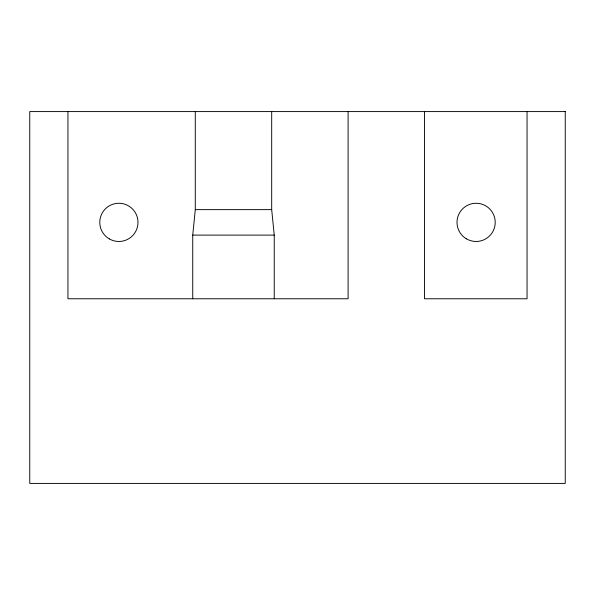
<?xml version="1.0" encoding="UTF-8"?>
<svg xmlns="http://www.w3.org/2000/svg" width="595" height="595" viewBox="0 0 595 595"><rect width="100%" height="100%" fill="white"/><g stroke="black" fill="none" stroke-linecap="round" stroke-linejoin="round"><path stroke-width="0.89" d="M192.743 298.772L192.743 235.107L195.286 209.633L195.286 111.585M195.294 209.633L271.684 209.633L274.243 235.107L274.243 298.772M192.75 235.107L274.236 235.107M527.051 111.585L527.051 298.772L424.495 298.772L424.495 111.585M348.097 111.585L348.097 298.772L67.949 298.772L67.949 111.585M271.692 111.585L271.692 209.633M565.25 111.585L29.75 111.585L29.75 483.415L565.25 483.415L565.25 111.585M466.279 238.744A19.099 19.099 0 0 0 495.211 222.701A19.099 19.099 0 0 0 466.852 205.662A19.099 19.099 0 0 0 466.279 238.744M109.339 238.915A19.099 19.099 0 0 0 137.988 222.374A19.099 19.099 0 0 0 109.339 205.825A19.099 19.099 0 0 0 109.339 238.915"/></g></svg>
